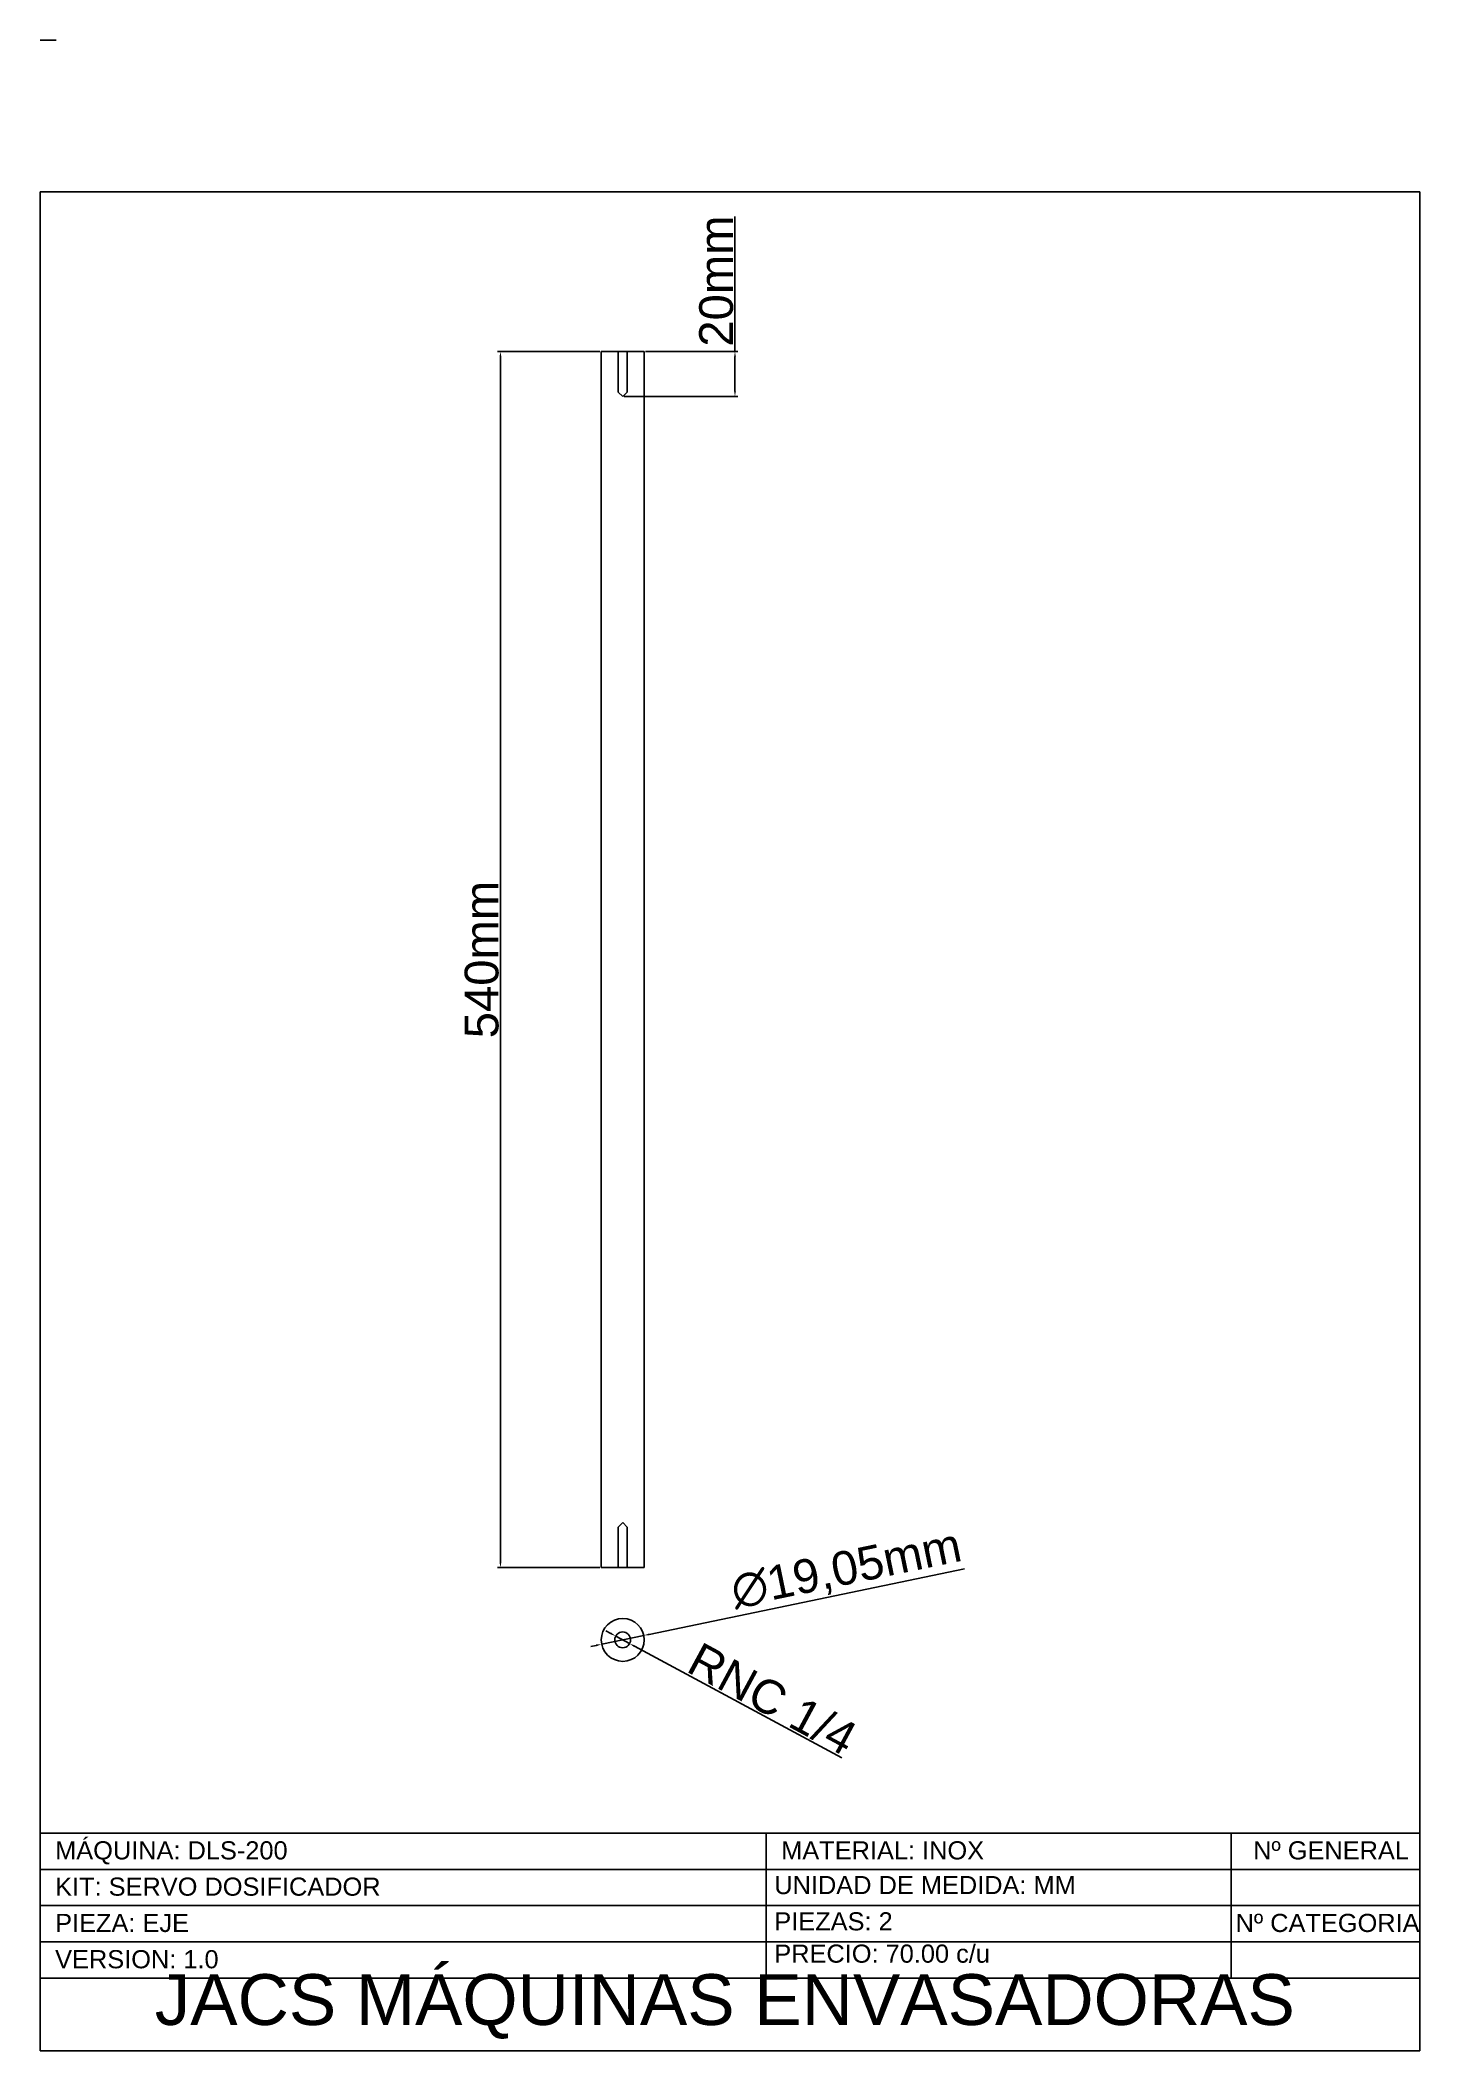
# Paper-space layout '5' of a CAD drawing. Header units: centimetres, sheet in millimetres. Extents: x 3 to 193, y 0 to 277.
# The model-space entities are those that its viewports show. They can reach past a viewport. Long polylines and large blocks are cut down to what shows.
import ezdxf

# ---------------------------------------------------------------- set-up
doc = ezdxf.new("R2010")
doc.units = ezdxf.units.CM
doc.header["$LTSCALE"] = 0.5
doc.linetypes.add('DASHED2', pattern=[9.525, 6.35, -3.175])
doc.styles.get("Standard").update_dxf_attribs({"font": 'arial.ttf'})
doc.dimstyles.new('ISO-25', dxfattribs={"dimtxt": 15, "dimasz": 2.5, "dimexe": 1.25, "dimexo": 0.625, "dimtad": 1, "dimtxsty": 'Standard', "dimcen": 2.5, "dimclrd": 1, "dimclre": 1, "dimadec": 0, "dimazin": 0, "dimtfac": 1, "dimtmove": 0, "dimatfit": 3, "dimfxl": 1, "dimarcsym": 0})

# ---------------------------------------------------------------- blocks, each defined once
blk = doc.blocks.new('*D191')
at = {"color": 1, "lineweight": -2, "transparency": 16777216}
for p, q in [((28080.81, 58483.62), (28035.44, 58483.62)), ((28036.69, 58481.12), (28036.69, 57946.12)), ((28080.81, 57943.62), (28035.44, 57943.62))]:
    blk.add_line(p, q, dxfattribs=at)
at = {"color": 1, "transparency": 16777216}
for points in [[(28036.27, 58481.12), (28037.11, 58481.12), (28036.69, 58483.62)], [(28036.27, 57946.12), (28037.11, 57946.12), (28036.69, 57943.62)]]:
    blk.add_solid(points, dxfattribs=at)
at = {"layer": 'Defpoints', "color": 0, "transparency": 16777216}
for p in [(28081.44, 58483.62), (28036.69, 57943.62), (28081.44, 57943.62)]:
    blk.add_point(p, dxfattribs=at)
at = {"color": 0, "transparency": 16777216, "insert": (28028.41, 58213.62), "char_height": 15, "attachment_point": 5, "rotation": 90}
blk.add_mtext('540mm', dxfattribs=at)
blk = doc.blocks.new('*D192')
at = {"color": 1, "lineweight": -2, "transparency": 16777216}
for p, q in [((28140.79, 58483.62), (28140.79, 58543.63)), ((28101.11, 58483.62), (28142.04, 58483.62)), ((28140.79, 58466.12), (28140.79, 58481.12)), ((28091.58, 58463.62), (28142.04, 58463.62))]:
    blk.add_line(p, q, dxfattribs=at)
at = {"color": 1, "transparency": 16777216}
for points in [[(28140.38, 58481.12), (28141.21, 58481.12), (28140.79, 58483.62)], [(28140.38, 58466.12), (28141.21, 58466.12), (28140.79, 58463.62)]]:
    blk.add_solid(points, dxfattribs=at)
at = {"layer": 'Defpoints', "color": 0, "transparency": 16777216}
for p in [(28100.48, 58483.62), (28140.79, 58483.62), (28090.96, 58463.62)]:
    blk.add_point(p, dxfattribs=at)
at = {"color": 0, "transparency": 16777216, "insert": (28132.51, 58514.87), "char_height": 15, "attachment_point": 5, "rotation": 90}
blk.add_mtext('20mm', dxfattribs=at)
blk = doc.blocks.new('*D193')
at = {"color": 1, "lineweight": -2, "transparency": 16777216}
for p, q in [((28242.65, 57943.03), (28102.73, 57914)), ((28081.63, 57909.62), (28100.29, 57913.49)), ((28079.19, 57909.11), (28076.74, 57908.6))]:
    blk.add_line(p, q, dxfattribs=at)
at = {"color": 1, "transparency": 16777216}
for points in [[(28102.65, 57914.41), (28102.82, 57913.59), (28100.29, 57913.49)], [(28079.1, 57909.52), (28079.27, 57908.7), (28081.63, 57909.62)]]:
    blk.add_solid(points, dxfattribs=at)
at = {"layer": 'Defpoints', "color": 0, "transparency": 16777216}
for p in [(28100.29, 57913.49), (28081.63, 57909.62)]:
    blk.add_point(p, dxfattribs=at)
at = {"color": 0, "transparency": 16777216, "insert": (28190.36, 57942.27), "char_height": 15, "attachment_point": 5, "rotation": 11.72144}
blk.add_mtext('∅19,05mm', dxfattribs=at)
blk = doc.blocks.new('*D194')
at = {"color": 1, "lineweight": -2, "transparency": 16777216}
for p, q in [((28085.68, 57914.4), (28083.48, 57915.59)), ((28087.88, 57913.22), (28094.04, 57909.89)), ((28188.17, 57859.17), (28096.24, 57908.71))]:
    blk.add_line(p, q, dxfattribs=at)
at = {"color": 1, "transparency": 16777216}
for points in [[(28085.88, 57914.77), (28085.48, 57914.04), (28087.88, 57913.22)], [(28096.44, 57909.08), (28096.04, 57908.34), (28094.04, 57909.89)]]:
    blk.add_solid(points, dxfattribs=at)
at = {"layer": 'Defpoints', "color": 0, "transparency": 16777216}
for p in [(28087.88, 57913.22), (28094.04, 57909.89)]:
    blk.add_point(p, dxfattribs=at)
at = {"color": 0, "transparency": 16777216, "insert": (28157.4, 57885.27), "char_height": 15, "attachment_point": 5, "rotation": 331.6785}
blk.add_mtext('RNC 1/4', dxfattribs=at)

msp = doc.modelspace()

# ---------------------------------------------------------------- linework, layer by layer
for p, q in [((28081.44, 58483.622), (28100.482, 58483.622)), ((28081.44, 58483.622), (28081.44, 57943.622)), ((28100.482, 58483.622), (28100.482, 57943.622)), ((28081.44, 58481.622), (28081.44, 58031.622)), ((28090.957, 58463.622), (28088.957, 58465.622)), ((28092.957, 58465.622), (28090.957, 58463.622)), ((28100.482, 58201.222), (28100.482, 58209.222)), ((28090.957, 57963.622), (28088.957, 57961.622)), ((28092.957, 57961.622), (28090.957, 57963.622)), ((28081.44, 57943.622), (28100.482, 57943.622))]:
    msp.add_line(p, q)
at = {"linetype": 'DASHED2'}
for p, q in [((28088.957, 58465.622), (28088.957, 58483.622)), ((28092.957, 58483.622), (28092.957, 58465.622)), ((28088.957, 57961.622), (28088.957, 57943.622)), ((28092.957, 57943.622), (28092.957, 57961.622))]:
    msp.add_line(p, q, dxfattribs=at)
for radius in [9.525, 3.5]:
    msp.add_circle((28090.961, 57911.555), radius)

# ---------------------------------------------------------------- dimensions: what is measured, and where the dimension line sits
for base, p1, p2, picture, middle in [((28140.795, 58483.622), (28090.957, 58463.622), (28100.482, 58483.622), '*D192', (28132.511, 58514.874)), ((28036.691, 57943.622), (28081.44, 58483.622), (28081.44, 57943.622), '*D191', (28028.408, 58213.622))]:
    dim = msp.add_linear_dim(base=base, p1=p1, p2=p2, angle=90, dimstyle='ISO-25', override={"dimpost": 'mm'})
    dim.commit()
    dim.dimension.update_dxf_attribs({"geometry": picture, "text_midpoint": middle})
dim = msp.add_diameter_dim_2p(p1=(28081.634, 57909.62), p2=(28100.287, 57913.49), dimstyle='ISO-25', override={"dimpost": 'mm'})
dim.commit()
dim.dimension.update_dxf_attribs({"geometry": '*D193', "text_midpoint": (28192.368, 57932.595), "dimtype": 163})
dim = msp.add_diameter_dim_2p(p1=(28087.88, 57913.216), p2=(28094.042, 57909.895), text='RNC 1/4', dimstyle='ISO-25', override={"dimpost": 'mm'})
dim.commit()
dim.dimension.update_dxf_attribs({"geometry": '*D194', "text_midpoint": (28153.426, 57877.891), "dimtype": 163})

psp = doc.layouts.new('5')

# ---------------------------------------------------------------- linework, layer by layer
for p, q in [((3.11, 276.94), (5.31, 276.94)), ((3.11, 256.06), (3.11, -0.06)), ((3.11, 256.06), (193.11, 256.06)), ((193.11, -0.06), (193.11, 256.06)), ((3.11, 24.94), (3.11, 29.94)), ((3.11, 29.94), (193.11, 29.94)), ((3.11, 29.94), (103.11, 29.94)), ((103.11, 29.94), (103.11, 9.94)), ((193.11, 29.94), (167.11, 29.94)), ((167.11, 29.94), (167.11, 9.94)), ((193.11, 29.94), (168.11, 29.94)), ((193.11, 24.94), (3.11, 24.94)), ((193.11, 19.94), (193.11, 24.94)), ((3.11, 14.94), (3.11, 19.94)), ((3.11, 19.94), (193.11, 19.94)), ((193.11, 14.94), (3.11, 14.94)), ((193.11, 9.94), (193.11, 14.94)), ((3.11, -0.06), (3.11, 9.94)), ((3.11, 9.94), (193.11, 9.94)), ((3.11, -0.06), (193.11, -0.06))]:
    psp.add_line(p, q)

# ---------------------------------------------------------------- texts
at = {"attachment_point": 1}
for s, width, insert, char_height in [('MÁQUINA: DLS-200', 100, (5.16, 28.81), 2.5), ('MATERIAL: INOX', 100, (105.16, 28.81), 2.5), ('Nº GENERAL', 100, (170.16, 28.81), 2.5), ('KIT: SERVO DOSIFICADOR', 100, (5.16, 23.81), 2.5), ('UNIDAD DE MEDIDA: MM', 100, (104.21, 24.03), 2.5), ('PIEZA: EJE', 100, (5.16, 18.81), 2.5), ('PIEZAS: 2', 100, (104.21, 19.03), 2.5), ('Nº CATEGORIA', 100, (167.74, 18.81), 2.5), ('PRECIO: 70.00 c/u ', 100, (104.21, 14.58), 2.5), ('VERSION: 1.0', 100, (5.16, 13.81), 2.5), ('    JACS MÁQUINAS ENVASADORAS', 186.3441, (8.01, 10.5), 7)]:
    psp.add_mtext_dynamic_manual_height_columns(s, width=width, gutter_width=12.5, heights=[0], dxfattribs=dict(at, insert=insert, char_height=char_height))

# ---------------------------------------------------------------- viewports
at = {"layer": '0', "view_target_point": (-247.019, -525.705)}
psp.add_viewport(center=(98.11, 143), size=(190, 226.121), view_center_point=(28385.614, 58715.858), view_height=728.7515, dxfattribs=at)

doc.saveas('drawing.dxf')
